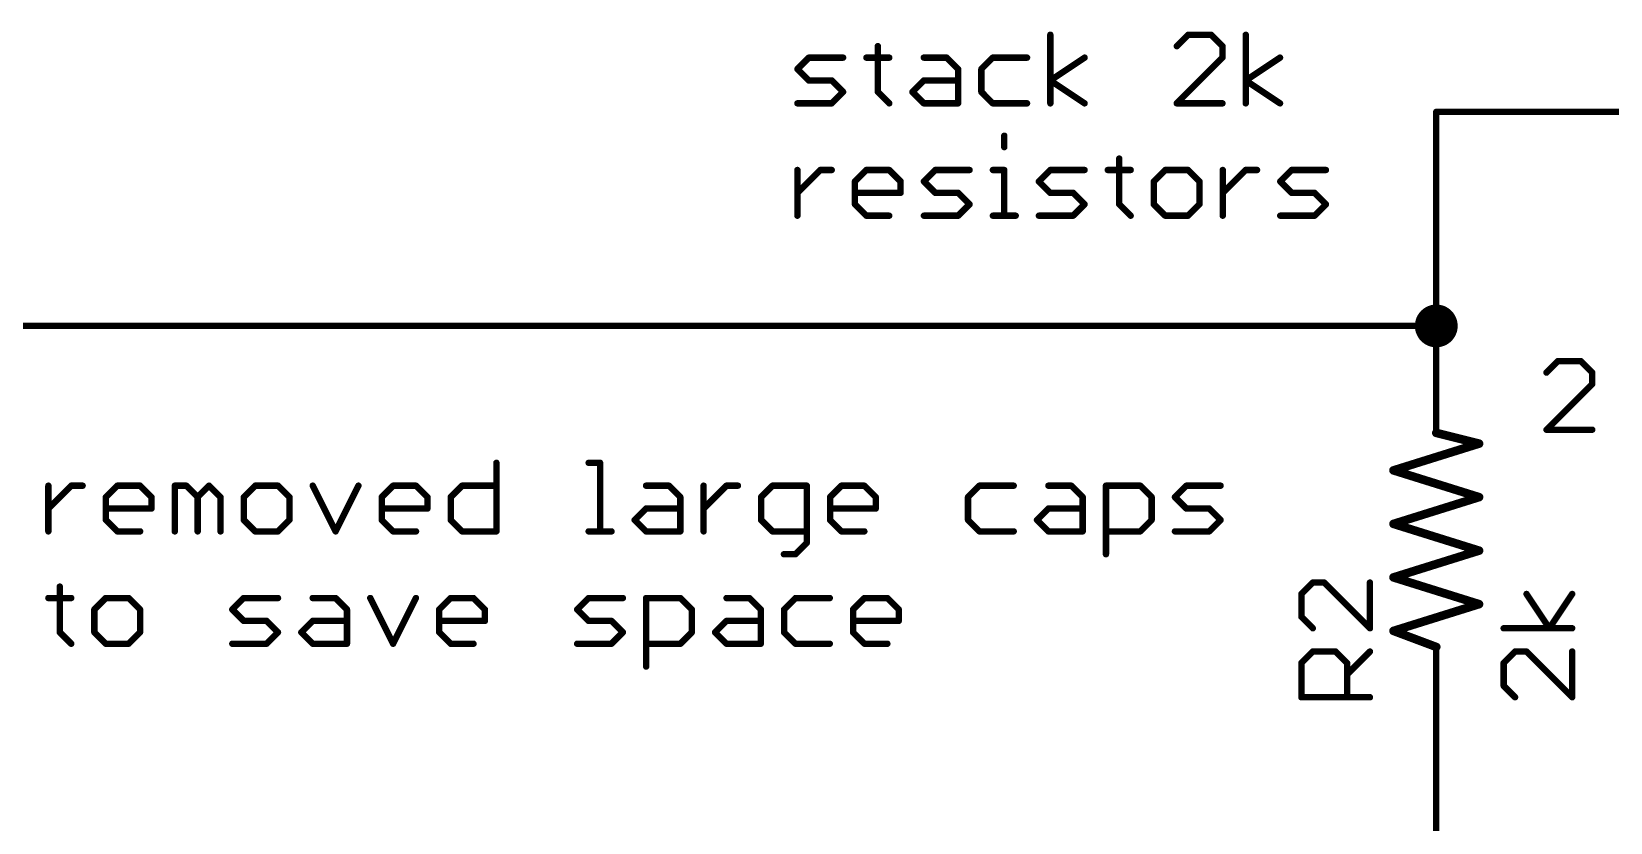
# Model space of a CAD drawing. Extents: x -40 to 215, y -109 to 87.
# Drawn here: x 101.28 to 138.75, y 13.62 to 32.39 of the extents above; entities that cross this region are included whole.
import ezdxf

# ---------------------------------------------------------------- set-up
doc = ezdxf.new("R2010")
doc.units = 0
for name, color, linetype in [('91', 94, 'CONTINUOUS'), ('94', 14, 'CONTINUOUS'), ('95', 251, 'CONTINUOUS'), ('96', 251, 'CONTINUOUS'), ('97', 251, 'CONTINUOUS')]:
    doc.layers.add(name, color=color, linetype=linetype)

msp = doc.modelspace()

# ---------------------------------------------------------------- linework, layer by layer
at = {"layer": '91', "const_width": 0.1524}
for points in [[(134.62, 30.48), (134.62, 25.4)], [(134.62, 30.48), (147.32, 30.48)], [(93.98, 25.4), (134.62, 25.4)], [(134.62, 12.7), (134.62, 15.24)]]:
    msp.add_lwpolyline(points, dxfattribs=at)
at = {"layer": '91'}
for points, const_width in [([(134.6581, 30.48, 1), (134.5819, 30.48)], 0.0762), ([(134.62, 30.5181, 1), (134.62, 30.4419)], 0.0762), ([(134.62, 25.146, 1), (134.62, 25.654, 1), (134.62, 25.146)], 0.508), ([(134.5819, 25.4, 1), (134.6581, 25.4)], 0.0762), ([(134.62, 25.3619, 1), (134.62, 25.4381)], 0.0762), ([(134.6581, 15.24, 1), (134.5819, 15.24)], 0.0762)]:
    msp.add_lwpolyline(points, format="xyb", dxfattribs=dict(at, const_width=const_width))
at = {"layer": '94'}
for points, const_width in [([(134.62, 25.4), (134.62, 22.86)], 0.1524), ([(135.636, 22.606), (134.62, 22.86)], 0.2032), ([(133.604, 21.971), (135.636, 22.606)], 0.2032), ([(135.636, 21.336), (133.604, 21.971)], 0.2032), ([(133.604, 20.701), (135.636, 21.336)], 0.2032), ([(135.636, 20.066), (133.604, 20.701)], 0.2032), ([(133.604, 19.431), (135.636, 20.066)], 0.2032), ([(135.636, 18.796), (133.604, 19.431)], 0.2032), ([(133.604, 18.161), (135.636, 18.796)], 0.2032), ([(134.62, 17.78), (133.604, 18.161)], 0.2032), ([(134.62, 15.24), (134.62, 17.78)], 0.1524)]:
    msp.add_lwpolyline(points, dxfattribs=dict(at, const_width=const_width))
for points, const_width in [([(134.6581, 25.4, 1), (134.5819, 25.4)], 0.0762), ([(134.6323, 22.9093, 1), (134.6077, 22.8107)], 0.1016), ([(134.5819, 22.86, 1), (134.6581, 22.86)], 0.0762), ([(135.6512, 22.5575, 1), (135.6208, 22.6545)], 0.1016), ([(135.6237, 22.5567, 1), (135.6483, 22.6553)], 0.1016), ([(133.6192, 22.0195, 1), (133.5888, 21.9225)], 0.1016), ([(133.5888, 22.0195, 1), (133.6192, 21.9225)], 0.1016), ([(135.6512, 21.2875, 1), (135.6208, 21.3845)], 0.1016), ([(135.6208, 21.2875, 1), (135.6512, 21.3845)], 0.1016), ([(133.6192, 20.7495, 1), (133.5888, 20.6525)], 0.1016), ([(133.5888, 20.7495, 1), (133.6192, 20.6525)], 0.1016), ([(135.6512, 20.0175, 1), (135.6208, 20.1145)], 0.1016), ([(135.6208, 20.0175, 1), (135.6512, 20.1145)], 0.1016), ([(133.6192, 19.4795, 1), (133.5888, 19.3825)], 0.1016), ([(133.5888, 19.4795, 1), (133.6192, 19.3825)], 0.1016), ([(135.6512, 18.7475, 1), (135.6208, 18.8445)], 0.1016), ([(135.6208, 18.7475, 1), (135.6512, 18.8445)], 0.1016), ([(133.6218, 18.2086, 1), (133.5862, 18.1134)], 0.1016), ([(133.5888, 18.2095, 1), (133.6192, 18.1125)], 0.1016), ([(134.6581, 17.78, 1), (134.5819, 17.78)], 0.0762), ([(134.6022, 17.7324, 1), (134.6378, 17.8276)], 0.1016), ([(134.5819, 15.24, 1), (134.6581, 15.24)], 0.0762)]:
    msp.add_lwpolyline(points, format="xyb", dxfattribs=dict(at, const_width=const_width))
at = {"layer": '95', "const_width": 0.1524}
for points in [[(131.6894, 19.308), (131.4182, 19.0369)], [(131.4182, 19.0369), (131.4182, 18.4945)], [(131.9605, 19.308), (131.6894, 19.308)], [(133.0452, 18.2234), (131.9605, 19.308)], [(133.0452, 19.308), (133.0452, 18.2234)], [(131.4182, 18.4945), (131.6894, 18.2234)], [(131.4182, 17.3997), (131.6894, 17.6709)], [(131.6894, 17.6709), (132.2317, 17.6709)], [(132.2317, 17.6709), (132.5029, 17.3997)], [(132.5029, 17.1285), (133.0452, 17.6709)], [(131.4182, 16.5862), (131.4182, 17.3997)], [(132.5029, 17.3997), (132.5029, 16.5862)], [(133.0452, 16.5862), (131.4182, 16.5862)]]:
    msp.add_lwpolyline(points, dxfattribs=at)
at = {"layer": '95', "const_width": 0.0762}
for points in [[(131.4563, 19.0369, 1), (131.3801, 19.0369)], [(131.6894, 19.3461, 1), (131.6894, 19.2699)], [(131.7163, 19.2811, 1), (131.6624, 19.335)], [(131.9875, 19.335, 1), (131.9336, 19.2811)], [(131.9605, 19.2699, 1), (131.9605, 19.3461)], [(133.0833, 19.308, 1), (133.0071, 19.308)], [(131.3913, 19.0638, 1), (131.4452, 19.0099)], [(131.4452, 18.5215, 1), (131.3913, 18.4676)], [(131.3801, 18.4945, 1), (131.4563, 18.4945)], [(131.6624, 18.1964, 1), (131.7163, 18.2503)], [(133.0071, 18.2234, 1), (133.0833, 18.2234)], [(133.0183, 18.1964, 1), (133.0721, 18.2503)], [(131.6894, 17.709, 1), (131.6894, 17.6328)], [(131.7163, 17.6439, 1), (131.6624, 17.6978)], [(132.2586, 17.6978, 1), (132.2048, 17.6439)], [(132.2317, 17.6328, 1), (132.2317, 17.709)], [(133.0721, 17.6439, 1), (133.0183, 17.6978)], [(131.4563, 17.3997, 1), (131.3801, 17.3997)], [(131.3913, 17.4266, 1), (131.4452, 17.3728)], [(132.541, 17.3997, 1), (132.4648, 17.3997)], [(132.4759, 17.3728, 1), (132.5298, 17.4266)], [(132.4759, 17.1555, 1), (132.5298, 17.1016)], [(131.4182, 16.6243, 1), (131.4182, 16.5481)], [(131.3801, 16.5862, 1), (131.4563, 16.5862)], [(132.4648, 16.5862, 1), (132.541, 16.5862)], [(133.0452, 16.5481, 1), (133.0452, 16.6243)]]:
    msp.add_lwpolyline(points, format="xyb", dxfattribs=at)
at = {"layer": '96', "const_width": 0.1524}
for points in [[(137.3035, 18.2234), (136.7611, 19.0369)], [(137.8458, 19.0369), (137.3035, 18.2234)], [(137.8458, 18.2234), (136.2188, 18.2234)], [(136.49, 17.6709), (136.2188, 17.3997)], [(136.7611, 17.6709), (136.49, 17.6709)], [(137.8458, 16.5862), (136.7611, 17.6709)], [(137.8458, 17.6709), (137.8458, 16.5862)], [(136.2188, 17.3997), (136.2188, 16.8574)], [(136.2188, 16.8574), (136.49, 16.5862)]]:
    msp.add_lwpolyline(points, dxfattribs=at)
at = {"layer": '96', "const_width": 0.0762}
for points in [[(136.7928, 19.058, 1), (136.7294, 19.0157)], [(137.8775, 19.0157, 1), (137.8141, 19.058)], [(136.2188, 18.2615, 1), (136.2188, 18.1853)], [(137.2718, 18.2445, 1), (137.3352, 18.2022)], [(137.2718, 18.2022, 1), (137.3352, 18.2445)], [(137.8458, 18.1853, 1), (137.8458, 18.2615)], [(136.49, 17.709, 1), (136.49, 17.6328)], [(136.5169, 17.6439, 1), (136.463, 17.6978)], [(136.7881, 17.6978, 1), (136.7342, 17.6439)], [(136.7611, 17.6328, 1), (136.7611, 17.709)], [(137.8839, 17.6709, 1), (137.8077, 17.6709)], [(136.2569, 17.3997, 1), (136.1807, 17.3997)], [(136.1919, 17.4266, 1), (136.2458, 17.3728)], [(136.2458, 16.8843, 1), (136.1919, 16.8304)], [(136.1807, 16.8574, 1), (136.2569, 16.8574)], [(136.463, 16.5593, 1), (136.5169, 16.6131)], [(137.8077, 16.5862, 1), (137.8839, 16.5862)], [(137.8189, 16.5593, 1), (137.8727, 16.6131)]]:
    msp.add_lwpolyline(points, format="xyb", dxfattribs=at)
at = {"layer": '97', "const_width": 0.1524}
for points in [[(125.4591, 30.6832), (125.4591, 32.3102)], [(128.7317, 32.3102), (128.4606, 32.039)], [(129.2741, 32.3102), (128.7317, 32.3102)], [(129.5452, 32.039), (129.2741, 32.3102)], [(130.0977, 30.6832), (130.0977, 32.3102)], [(121.3645, 32.039), (121.3645, 30.9544)], [(129.5452, 31.7679), (129.5452, 32.039)], [(119.4562, 31.4967), (119.7274, 31.7679)], [(119.7274, 31.2255), (119.4562, 31.4967)], [(119.7274, 31.7679), (120.5409, 31.7679)], [(121.0934, 31.7679), (121.6357, 31.7679)], [(122.456, 31.7679), (122.9983, 31.7679)], [(122.9983, 31.7679), (123.2695, 31.4967)], [(123.2695, 31.4967), (123.2695, 30.6832)], [(124.0931, 31.7679), (123.822, 31.4967)], [(123.822, 31.4967), (123.822, 30.9544)], [(124.9066, 31.7679), (124.0931, 31.7679)], [(125.4591, 31.2255), (126.2726, 31.7679)], [(128.4606, 30.6832), (129.5452, 31.7679)], [(130.0977, 31.2255), (130.9112, 31.7679)], [(120.2697, 31.2255), (119.7274, 31.2255)], [(120.5409, 30.9544), (120.2697, 31.2255)], [(122.1848, 30.9544), (122.456, 31.2255)], [(122.456, 31.2255), (123.2695, 31.2255)], [(126.2726, 30.6832), (125.4591, 31.2255)], [(130.9112, 30.6832), (130.0977, 31.2255)], [(119.4562, 30.6832), (120.2697, 30.6832)], [(120.2697, 30.6832), (120.5409, 30.9544)], [(121.3645, 30.9544), (121.6357, 30.6832)], [(122.456, 30.6832), (122.1848, 30.9544)], [(123.2695, 30.6832), (122.456, 30.6832)], [(123.822, 30.9544), (124.0931, 30.6832)], [(124.0931, 30.6832), (124.9066, 30.6832)], [(129.5452, 30.6832), (128.4606, 30.6832)], [(124.366, 29.9144), (124.366, 29.6432)], [(127.0946, 29.372), (127.0946, 28.2874)], [(119.4562, 28.0162), (119.4562, 29.1009)], [(119.4562, 28.5585), (119.9985, 29.1009)], [(119.9985, 29.1009), (120.2697, 29.1009)], [(120.8205, 28.8297), (121.0917, 29.1009)], [(120.8205, 28.2874), (120.8205, 28.8297)], [(121.0917, 29.1009), (121.634, 29.1009)], [(121.634, 29.1009), (121.9052, 28.8297)], [(121.9052, 28.8297), (121.9052, 28.5585)], [(122.4577, 28.8297), (122.7288, 29.1009)], [(122.7288, 28.5585), (122.4577, 28.8297)], [(122.7288, 29.1009), (123.5423, 29.1009)], [(124.0948, 29.1009), (124.366, 29.1009)], [(124.366, 29.1009), (124.366, 28.0162)], [(125.1862, 28.8297), (125.4574, 29.1009)], [(125.4574, 28.5585), (125.1862, 28.8297)], [(125.4574, 29.1009), (126.2709, 29.1009)], [(126.8234, 29.1009), (127.3657, 29.1009)], [(128.186, 29.1009), (127.9148, 28.8297)], [(127.9148, 28.8297), (127.9148, 28.2874)], [(128.7283, 29.1009), (128.186, 29.1009)], [(128.9995, 28.8297), (128.7283, 29.1009)], [(128.9995, 28.2874), (128.9995, 28.8297)], [(129.552, 28.0162), (129.552, 29.1009)], [(129.552, 28.5585), (130.0943, 29.1009)], [(130.0943, 29.1009), (130.3655, 29.1009)], [(130.9163, 28.8297), (131.1875, 29.1009)], [(131.1875, 28.5585), (130.9163, 28.8297)], [(131.1875, 29.1009), (132.001, 29.1009)], [(121.9052, 28.5585), (120.8205, 28.5585)], [(123.2711, 28.5585), (122.7288, 28.5585)], [(123.5423, 28.2874), (123.2711, 28.5585)], [(125.9997, 28.5585), (125.4574, 28.5585)], [(126.2709, 28.2874), (125.9997, 28.5585)], [(131.7298, 28.5585), (131.1875, 28.5585)], [(132.001, 28.2874), (131.7298, 28.5585)], [(121.0917, 28.0162), (120.8205, 28.2874)], [(123.2711, 28.0162), (123.5423, 28.2874)], [(125.9997, 28.0162), (126.2709, 28.2874)], [(127.0946, 28.2874), (127.3657, 28.0162)], [(127.9148, 28.2874), (128.186, 28.0162)], [(128.7283, 28.0162), (128.9995, 28.2874)], [(131.7298, 28.0162), (132.001, 28.2874)], [(121.634, 28.0162), (121.0917, 28.0162)], [(122.4577, 28.0162), (123.2711, 28.0162)], [(124.0948, 28.0162), (124.6371, 28.0162)], [(125.1862, 28.0162), (125.9997, 28.0162)], [(128.186, 28.0162), (128.7283, 28.0162)], [(130.9163, 28.0162), (131.7298, 28.0162)], [(137.5074, 24.5632), (137.2362, 24.292)], [(138.0497, 24.5632), (137.5074, 24.5632)], [(138.3209, 24.292), (138.0497, 24.5632)], [(138.3209, 24.0209), (138.3209, 24.292)], [(137.2362, 22.9362), (138.3209, 24.0209)], [(138.3209, 22.9362), (137.2362, 22.9362)], [(112.3109, 22.1502), (112.3109, 20.5232)], [(114.5006, 22.1502), (114.7718, 22.1502)], [(114.7718, 22.1502), (114.7718, 20.5232)], [(101.6762, 20.5232), (101.6762, 21.6079)], [(101.6762, 21.0655), (102.2185, 21.6079)], [(102.2185, 21.6079), (102.4897, 21.6079)], [(103.0405, 21.3367), (103.3117, 21.6079)], [(103.0405, 20.7944), (103.0405, 21.3367)], [(103.3117, 21.6079), (103.854, 21.6079)], [(103.854, 21.6079), (104.1252, 21.3367)], [(104.1252, 21.3367), (104.1252, 21.0655)], [(104.6777, 20.5232), (104.6777, 21.6079)], [(104.6777, 21.6079), (104.9488, 21.6079)], [(104.9488, 21.6079), (105.22, 21.3367)], [(105.22, 21.3367), (105.4911, 21.6079)], [(105.22, 21.3367), (105.22, 20.5232)], [(105.4911, 21.6079), (105.7623, 21.3367)], [(105.7623, 21.3367), (105.7623, 20.5232)], [(106.586, 21.6079), (106.3148, 21.3367)], [(106.3148, 21.3367), (106.3148, 20.7944)], [(107.1283, 21.6079), (106.586, 21.6079)], [(107.3995, 21.3367), (107.1283, 21.6079)], [(107.3995, 20.7944), (107.3995, 21.3367)], [(107.952, 21.6079), (108.4943, 20.5232)], [(108.4943, 20.5232), (109.0366, 21.6079)], [(109.5891, 21.3367), (109.8603, 21.6079)], [(109.5891, 20.7944), (109.5891, 21.3367)], [(109.8603, 21.6079), (110.4026, 21.6079)], [(110.4026, 21.6079), (110.6738, 21.3367)], [(110.6738, 21.3367), (110.6738, 21.0655)], [(111.2263, 21.3367), (111.4974, 21.6079)], [(111.2263, 20.7944), (111.2263, 21.3367)], [(111.4974, 21.6079), (112.3109, 21.6079)], [(115.8632, 21.6079), (116.4055, 21.6079)], [(116.4055, 21.6079), (116.6767, 21.3367)], [(116.6767, 21.3367), (116.6767, 20.5232)], [(117.2292, 20.5232), (117.2292, 21.6079)], [(117.2292, 21.0655), (117.7715, 21.6079)], [(117.7715, 21.6079), (118.0427, 21.6079)], [(118.8646, 21.6079), (118.5935, 21.3367)], [(118.5935, 21.3367), (118.5935, 20.7944)], [(119.6781, 21.6079), (118.8646, 21.6079)], [(119.6781, 20.252), (119.6781, 21.6079)], [(120.2306, 21.3367), (120.5018, 21.6079)], [(120.2306, 20.7944), (120.2306, 21.3367)], [(120.5018, 21.6079), (121.0441, 21.6079)], [(121.0441, 21.6079), (121.3153, 21.3367)], [(121.3153, 21.3367), (121.3153, 21.0655)], [(123.7761, 21.6079), (123.505, 21.3367)], [(123.505, 21.3367), (123.505, 20.7944)], [(124.5896, 21.6079), (123.7761, 21.6079)], [(125.4133, 21.6079), (125.9556, 21.6079)], [(125.9556, 21.6079), (126.2268, 21.3367)], [(126.2268, 21.3367), (126.2268, 20.5232)], [(126.7793, 19.9809), (126.7793, 21.6079)], [(126.7793, 21.6079), (127.5928, 21.6079)], [(127.5928, 21.6079), (127.8639, 21.3367)], [(127.8639, 21.3367), (127.8639, 20.7944)], [(128.4164, 21.3367), (128.6876, 21.6079)], [(128.6876, 21.0655), (128.4164, 21.3367)], [(128.6876, 21.6079), (129.5011, 21.6079)], [(104.1252, 21.0655), (103.0405, 21.0655)], [(110.6738, 21.0655), (109.5891, 21.0655)], [(115.592, 20.7944), (115.8632, 21.0655)], [(115.8632, 21.0655), (116.6767, 21.0655)], [(121.3153, 21.0655), (120.2306, 21.0655)], [(125.1421, 20.7944), (125.4133, 21.0655)], [(125.4133, 21.0655), (126.2268, 21.0655)], [(129.2299, 21.0655), (128.6876, 21.0655)], [(129.5011, 20.7944), (129.2299, 21.0655)], [(103.3117, 20.5232), (103.0405, 20.7944)], [(106.3148, 20.7944), (106.586, 20.5232)], [(107.1283, 20.5232), (107.3995, 20.7944)], [(109.8603, 20.5232), (109.5891, 20.7944)], [(111.4974, 20.5232), (111.2263, 20.7944)], [(115.8632, 20.5232), (115.592, 20.7944)], [(118.5935, 20.7944), (118.8646, 20.5232)], [(120.5018, 20.5232), (120.2306, 20.7944)], [(123.505, 20.7944), (123.7761, 20.5232)], [(125.4133, 20.5232), (125.1421, 20.7944)], [(127.8639, 20.7944), (127.5928, 20.5232)], [(129.2299, 20.5232), (129.5011, 20.7944)], [(103.854, 20.5232), (103.3117, 20.5232)], [(106.586, 20.5232), (107.1283, 20.5232)], [(110.4026, 20.5232), (109.8603, 20.5232)], [(112.3109, 20.5232), (111.4974, 20.5232)], [(114.5006, 20.5232), (115.0429, 20.5232)], [(116.6767, 20.5232), (115.8632, 20.5232)], [(118.8646, 20.5232), (119.6781, 20.5232)], [(119.407, 19.9809), (119.6781, 20.252)], [(121.0441, 20.5232), (120.5018, 20.5232)], [(123.7761, 20.5232), (124.5896, 20.5232)], [(126.2268, 20.5232), (125.4133, 20.5232)], [(127.5928, 20.5232), (126.7793, 20.5232)], [(128.4164, 20.5232), (129.2299, 20.5232)], [(119.1358, 19.9809), (119.407, 19.9809)], [(101.9474, 19.212), (101.9474, 18.1274)], [(101.6762, 18.9409), (102.2185, 18.9409)], [(103.0388, 18.9409), (102.7676, 18.6697)], [(102.7676, 18.6697), (102.7676, 18.1274)], [(103.5811, 18.9409), (103.0388, 18.9409)], [(103.8523, 18.6697), (103.5811, 18.9409)], [(103.8523, 18.1274), (103.8523, 18.6697)], [(106.0419, 18.6697), (106.3131, 18.9409)], [(106.3131, 18.3985), (106.0419, 18.6697)], [(106.3131, 18.9409), (107.1266, 18.9409)], [(107.9503, 18.9409), (108.4926, 18.9409)], [(108.4926, 18.9409), (108.7638, 18.6697)], [(108.7638, 18.6697), (108.7638, 17.8562)], [(109.3163, 18.9409), (109.8586, 17.8562)], [(109.8586, 17.8562), (110.4009, 18.9409)], [(110.9534, 18.6697), (111.2246, 18.9409)], [(110.9534, 18.1274), (110.9534, 18.6697)], [(111.2246, 18.9409), (111.7669, 18.9409)], [(111.7669, 18.9409), (112.0381, 18.6697)], [(112.0381, 18.6697), (112.0381, 18.3985)], [(114.2277, 18.6697), (114.4989, 18.9409)], [(114.4989, 18.3985), (114.2277, 18.6697)], [(114.4989, 18.9409), (115.3124, 18.9409)], [(115.8649, 17.3139), (115.8649, 18.9409)], [(115.8649, 18.9409), (116.6784, 18.9409)], [(116.6784, 18.9409), (116.9495, 18.6697)], [(116.9495, 18.6697), (116.9495, 18.1274)], [(117.7732, 18.9409), (118.3155, 18.9409)], [(118.3155, 18.9409), (118.5867, 18.6697)], [(118.5867, 18.6697), (118.5867, 17.8562)], [(119.4104, 18.9409), (119.1392, 18.6697)], [(119.1392, 18.6697), (119.1392, 18.1274)], [(120.2239, 18.9409), (119.4104, 18.9409)], [(120.7764, 18.6697), (121.0475, 18.9409)], [(120.7764, 18.1274), (120.7764, 18.6697)], [(121.0475, 18.9409), (121.5899, 18.9409)], [(121.5899, 18.9409), (121.861, 18.6697)], [(121.861, 18.6697), (121.861, 18.3985)], [(106.8554, 18.3985), (106.3131, 18.3985)], [(107.1266, 18.1274), (106.8554, 18.3985)], [(107.6791, 18.1274), (107.9503, 18.3985)], [(107.9503, 18.3985), (108.7638, 18.3985)], [(112.0381, 18.3985), (110.9534, 18.3985)], [(115.0412, 18.3985), (114.4989, 18.3985)], [(115.3124, 18.1274), (115.0412, 18.3985)], [(117.502, 18.1274), (117.7732, 18.3985)], [(117.7732, 18.3985), (118.5867, 18.3985)], [(121.861, 18.3985), (120.7764, 18.3985)], [(101.9474, 18.1274), (102.2185, 17.8562)], [(102.7676, 18.1274), (103.0388, 17.8562)], [(103.5811, 17.8562), (103.8523, 18.1274)], [(106.8554, 17.8562), (107.1266, 18.1274)], [(107.9503, 17.8562), (107.6791, 18.1274)], [(111.2246, 17.8562), (110.9534, 18.1274)], [(115.0412, 17.8562), (115.3124, 18.1274)], [(116.9495, 18.1274), (116.6784, 17.8562)], [(117.7732, 17.8562), (117.502, 18.1274)], [(119.1392, 18.1274), (119.4104, 17.8562)], [(121.0475, 17.8562), (120.7764, 18.1274)], [(103.0388, 17.8562), (103.5811, 17.8562)], [(106.0419, 17.8562), (106.8554, 17.8562)], [(108.7638, 17.8562), (107.9503, 17.8562)], [(111.7669, 17.8562), (111.2246, 17.8562)], [(114.2277, 17.8562), (115.0412, 17.8562)], [(116.6784, 17.8562), (115.8649, 17.8562)], [(118.5867, 17.8562), (117.7732, 17.8562)], [(119.4104, 17.8562), (120.2239, 17.8562)], [(121.5899, 17.8562), (121.0475, 17.8562)]]:
    msp.add_lwpolyline(points, dxfattribs=at)
at = {"layer": '97', "const_width": 0.0762}
for points in [[(125.4972, 32.3102, 1), (125.421, 32.3102)], [(128.7317, 32.3483, 1), (128.7317, 32.2721)], [(128.7587, 32.2832, 1), (128.7048, 32.3371)], [(129.301, 32.3371, 1), (129.2471, 32.2832)], [(129.2741, 32.2721, 1), (129.2741, 32.3483)], [(130.1358, 32.3102, 1), (130.0596, 32.3102)], [(121.4026, 32.039, 1), (121.3264, 32.039)], [(128.4336, 32.066, 1), (128.4875, 32.0121)], [(129.5833, 32.039, 1), (129.5071, 32.039)], [(129.5183, 32.0121, 1), (129.5722, 32.066)], [(119.4831, 31.5236, 1), (119.4293, 31.4698)], [(119.4293, 31.5236, 1), (119.4831, 31.4698)], [(119.7274, 31.806, 1), (119.7274, 31.7298)], [(119.7543, 31.7409, 1), (119.7004, 31.7948)], [(120.5409, 31.7298, 1), (120.5409, 31.806)], [(121.0934, 31.806, 1), (121.0934, 31.7298)], [(121.6357, 31.7298, 1), (121.6357, 31.806)], [(122.456, 31.806, 1), (122.456, 31.7298)], [(123.0252, 31.7948, 1), (122.9713, 31.7409)], [(122.9983, 31.7298, 1), (122.9983, 31.806)], [(123.3076, 31.4967, 1), (123.2314, 31.4967)], [(123.2425, 31.4698, 1), (123.2964, 31.5236)], [(123.8601, 31.4967, 1), (123.7839, 31.4967)], [(123.795, 31.5236, 1), (123.8489, 31.4698)], [(124.0931, 31.806, 1), (124.0931, 31.7298)], [(124.1201, 31.7409, 1), (124.0662, 31.7948)], [(124.9066, 31.7298, 1), (124.9066, 31.806)], [(126.2937, 31.7362, 1), (126.2515, 31.7996)], [(129.5071, 31.7679, 1), (129.5833, 31.7679)], [(129.5722, 31.7409, 1), (129.5183, 31.7948)], [(130.9323, 31.7362, 1), (130.8901, 31.7996)], [(119.7274, 31.2636, 1), (119.7274, 31.1874)], [(119.7004, 31.1986, 1), (119.7543, 31.2525)], [(120.2966, 31.2525, 1), (120.2428, 31.1986)], [(120.2697, 31.1874, 1), (120.2697, 31.2636)], [(122.456, 31.2636, 1), (122.456, 31.1874)], [(122.4829, 31.1986, 1), (122.429, 31.2525)], [(123.2695, 31.1874, 1), (123.2695, 31.2636)], [(125.4802, 31.2572, 1), (125.438, 31.1938)], [(125.438, 31.2572, 1), (125.4802, 31.1938)], [(130.1188, 31.2572, 1), (130.0766, 31.1938)], [(130.0766, 31.2572, 1), (130.1188, 31.1938)], [(119.4562, 30.7213, 1), (119.4562, 30.6451)], [(120.2428, 30.7101, 1), (120.2966, 30.6563)], [(120.2697, 30.6451, 1), (120.2697, 30.7213)], [(120.5678, 30.9274, 1), (120.5139, 30.9813)], [(120.5139, 30.9274, 1), (120.5678, 30.9813)], [(121.3915, 30.9813, 1), (121.3376, 30.9274)], [(121.3264, 30.9544, 1), (121.4026, 30.9544)], [(121.6087, 30.6563, 1), (121.6626, 30.7101)], [(122.2117, 30.9813, 1), (122.1579, 30.9274)], [(122.1579, 30.9813, 1), (122.2117, 30.9274)], [(122.456, 30.7213, 1), (122.456, 30.6451)], [(122.429, 30.6563, 1), (122.4829, 30.7101)], [(123.2695, 30.6451, 1), (123.2695, 30.7213)], [(123.8489, 30.9813, 1), (123.795, 30.9274)], [(123.7839, 30.9544, 1), (123.8601, 30.9544)], [(124.0931, 30.7213, 1), (124.0931, 30.6451)], [(124.0662, 30.6563, 1), (124.1201, 30.7101)], [(124.9066, 30.6451, 1), (124.9066, 30.7213)], [(126.2515, 30.6515, 1), (126.2937, 30.7149)], [(128.4606, 30.7213, 1), (128.4606, 30.6451)], [(128.4336, 30.7101, 1), (128.4875, 30.6563)], [(129.5452, 30.6451, 1), (129.5452, 30.7213)], [(130.8901, 30.6515, 1), (130.9323, 30.7149)], [(123.2314, 30.6832, 1), (123.3076, 30.6832)], [(125.421, 30.6832, 1), (125.4972, 30.6832)], [(130.0596, 30.6832, 1), (130.1358, 30.6832)], [(124.4041, 29.9144, 1), (124.3279, 29.9144)], [(124.3279, 29.6432, 1), (124.4041, 29.6432)], [(127.1327, 29.372, 1), (127.0565, 29.372)], [(119.4943, 29.1009, 1), (119.4181, 29.1009)], [(119.9985, 29.139, 1), (119.9985, 29.0628)], [(120.0255, 29.0739, 1), (119.9716, 29.1278)], [(120.2697, 29.0628, 1), (120.2697, 29.139)], [(120.8586, 28.8297, 1), (120.7824, 28.8297)], [(120.7936, 28.8566, 1), (120.8474, 28.8028)], [(121.0917, 29.139, 1), (121.0917, 29.0628)], [(121.1186, 29.0739, 1), (121.0647, 29.1278)], [(121.6609, 29.1278, 1), (121.607, 29.0739)], [(121.634, 29.0628, 1), (121.634, 29.139)], [(121.9433, 28.8297, 1), (121.8671, 28.8297)], [(121.8782, 28.8028, 1), (121.9321, 28.8566)], [(122.4846, 28.8566, 1), (122.4307, 28.8028)], [(122.4307, 28.8566, 1), (122.4846, 28.8028)], [(122.7288, 29.139, 1), (122.7288, 29.0628)], [(122.7558, 29.0739, 1), (122.7019, 29.1278)], [(123.5423, 29.0628, 1), (123.5423, 29.139)], [(124.0948, 29.139, 1), (124.0948, 29.0628)], [(124.4041, 29.1009, 1), (124.3279, 29.1009)], [(124.366, 29.0628, 1), (124.366, 29.139)], [(125.2132, 28.8566, 1), (125.1593, 28.8028)], [(125.1593, 28.8566, 1), (125.2132, 28.8028)], [(125.4574, 29.139, 1), (125.4574, 29.0628)], [(125.4844, 29.0739, 1), (125.4305, 29.1278)], [(126.2709, 29.0628, 1), (126.2709, 29.139)], [(126.8234, 29.139, 1), (126.8234, 29.0628)], [(127.3657, 29.0628, 1), (127.3657, 29.139)], [(127.9529, 28.8297, 1), (127.8767, 28.8297)], [(127.8879, 28.8566, 1), (127.9418, 28.8028)], [(128.186, 29.139, 1), (128.186, 29.0628)], [(128.2129, 29.0739, 1), (128.1591, 29.1278)], [(128.7553, 29.1278, 1), (128.7014, 29.0739)], [(128.7283, 29.0628, 1), (128.7283, 29.139)], [(129.0376, 28.8297, 1), (128.9614, 28.8297)], [(128.9726, 28.8028, 1), (129.0264, 28.8566)], [(129.5901, 29.1009, 1), (129.5139, 29.1009)], [(130.0943, 29.139, 1), (130.0943, 29.0628)], [(130.1213, 29.0739, 1), (130.0674, 29.1278)], [(130.3655, 29.0628, 1), (130.3655, 29.139)], [(130.9432, 28.8566, 1), (130.8894, 28.8028)], [(130.8894, 28.8566, 1), (130.9432, 28.8028)], [(131.1875, 29.139, 1), (131.1875, 29.0628)], [(131.2144, 29.0739, 1), (131.1605, 29.1278)], [(132.001, 29.0628, 1), (132.001, 29.139)], [(119.4293, 28.5855, 1), (119.4831, 28.5316)], [(120.8205, 28.5966, 1), (120.8205, 28.5204)], [(121.8671, 28.5585, 1), (121.9433, 28.5585)], [(121.9052, 28.5204, 1), (121.9052, 28.5966)], [(122.7288, 28.5966, 1), (122.7288, 28.5204)], [(122.7019, 28.5316, 1), (122.7558, 28.5855)], [(123.2981, 28.5855, 1), (123.2442, 28.5316)], [(123.2711, 28.5204, 1), (123.2711, 28.5966)], [(125.4574, 28.5966, 1), (125.4574, 28.5204)], [(125.4305, 28.5316, 1), (125.4844, 28.5855)], [(126.0267, 28.5855, 1), (125.9728, 28.5316)], [(125.9997, 28.5204, 1), (125.9997, 28.5966)], [(129.5251, 28.5855, 1), (129.5789, 28.5316)], [(131.1875, 28.5966, 1), (131.1875, 28.5204)], [(131.1605, 28.5316, 1), (131.2144, 28.5855)], [(131.7567, 28.5855, 1), (131.7028, 28.5316)], [(131.7298, 28.5204, 1), (131.7298, 28.5966)], [(120.8474, 28.3143, 1), (120.7936, 28.2604)], [(120.7824, 28.2874, 1), (120.8586, 28.2874)], [(123.5693, 28.2604, 1), (123.5154, 28.3143)], [(123.5154, 28.2604, 1), (123.5693, 28.3143)], [(126.2978, 28.2604, 1), (126.244, 28.3143)], [(126.244, 28.2604, 1), (126.2978, 28.3143)], [(127.1215, 28.3143, 1), (127.0676, 28.2604)], [(127.0565, 28.2874, 1), (127.1327, 28.2874)], [(127.9418, 28.3143, 1), (127.8879, 28.2604)], [(127.8767, 28.2874, 1), (127.9529, 28.2874)], [(128.9614, 28.2874, 1), (129.0376, 28.2874)], [(129.0264, 28.2604, 1), (128.9726, 28.3143)], [(132.0279, 28.2604, 1), (131.974, 28.3143)], [(131.974, 28.2604, 1), (132.0279, 28.3143)], [(119.4181, 28.0162, 1), (119.4943, 28.0162)], [(121.0917, 28.0543, 1), (121.0917, 27.9781)], [(121.0647, 27.9893, 1), (121.1186, 28.0431)], [(121.634, 27.9781, 1), (121.634, 28.0543)], [(122.4577, 28.0543, 1), (122.4577, 27.9781)], [(123.2442, 28.0431, 1), (123.2981, 27.9893)], [(123.2711, 27.9781, 1), (123.2711, 28.0543)], [(124.0948, 28.0543, 1), (124.0948, 27.9781)], [(124.3279, 28.0162, 1), (124.4041, 28.0162)], [(124.6371, 27.9781, 1), (124.6371, 28.0543)], [(125.1862, 28.0543, 1), (125.1862, 27.9781)], [(125.9728, 28.0431, 1), (126.0267, 27.9893)], [(125.9997, 27.9781, 1), (125.9997, 28.0543)], [(127.3388, 27.9893, 1), (127.3927, 28.0431)], [(128.186, 28.0543, 1), (128.186, 27.9781)], [(128.1591, 27.9893, 1), (128.2129, 28.0431)], [(128.7014, 28.0431, 1), (128.7553, 27.9893)], [(128.7283, 27.9781, 1), (128.7283, 28.0543)], [(129.5139, 28.0162, 1), (129.5901, 28.0162)], [(130.9163, 28.0543, 1), (130.9163, 27.9781)], [(131.7028, 28.0431, 1), (131.7567, 27.9893)], [(131.7298, 27.9781, 1), (131.7298, 28.0543)], [(137.5074, 24.6013, 1), (137.5074, 24.5251)], [(137.5343, 24.5362, 1), (137.4804, 24.5901)], [(138.0766, 24.5901, 1), (138.0228, 24.5362)], [(138.0497, 24.5251, 1), (138.0497, 24.6013)], [(138.359, 24.292, 1), (138.2828, 24.292)], [(137.2093, 24.319, 1), (137.2631, 24.2651)], [(138.2828, 24.0209, 1), (138.359, 24.0209)], [(138.2939, 24.2651, 1), (138.3478, 24.319)], [(138.3478, 23.9939, 1), (138.2939, 24.0478)], [(137.2362, 22.9743, 1), (137.2362, 22.8981)], [(137.2093, 22.9631, 1), (137.2631, 22.9093)], [(138.3209, 22.8981, 1), (138.3209, 22.9743)], [(112.349, 22.1502, 1), (112.2728, 22.1502)], [(114.5006, 22.1883, 1), (114.5006, 22.1121)], [(114.8099, 22.1502, 1), (114.7337, 22.1502)], [(114.7718, 22.1121, 1), (114.7718, 22.1883)], [(101.7143, 21.6079, 1), (101.6381, 21.6079)], [(102.2185, 21.646, 1), (102.2185, 21.5698)], [(102.2455, 21.5809, 1), (102.1916, 21.6348)], [(102.4897, 21.5698, 1), (102.4897, 21.646)], [(103.0786, 21.3367, 1), (103.0024, 21.3367)], [(103.0136, 21.3636, 1), (103.0674, 21.3098)], [(103.3117, 21.646, 1), (103.3117, 21.5698)], [(103.3386, 21.5809, 1), (103.2847, 21.6348)], [(103.8809, 21.6348, 1), (103.827, 21.5809)], [(103.854, 21.5698, 1), (103.854, 21.646)], [(104.1633, 21.3367, 1), (104.0871, 21.3367)], [(104.0982, 21.3098, 1), (104.1521, 21.3636)], [(104.7158, 21.6079, 1), (104.6396, 21.6079)], [(104.6777, 21.646, 1), (104.6777, 21.5698)], [(104.9758, 21.6348, 1), (104.9219, 21.5809)], [(104.9488, 21.5698, 1), (104.9488, 21.646)], [(105.2581, 21.3367, 1), (105.1819, 21.3367)], [(105.193, 21.3636, 1), (105.2469, 21.3098)], [(105.193, 21.3098, 1), (105.2469, 21.3636)], [(105.5181, 21.6348, 1), (105.4642, 21.5809)], [(105.5181, 21.5809, 1), (105.4642, 21.6348)], [(105.8004, 21.3367, 1), (105.7242, 21.3367)], [(105.7354, 21.3098, 1), (105.7893, 21.3636)], [(106.3529, 21.3367, 1), (106.2767, 21.3367)], [(106.2879, 21.3636, 1), (106.3418, 21.3098)], [(106.586, 21.646, 1), (106.586, 21.5698)], [(106.6129, 21.5809, 1), (106.559, 21.6348)], [(107.1552, 21.6348, 1), (107.1014, 21.5809)], [(107.1283, 21.5698, 1), (107.1283, 21.646)], [(107.4376, 21.3367, 1), (107.3614, 21.3367)], [(107.3725, 21.3098, 1), (107.4264, 21.3636)], [(107.986, 21.6249, 1), (107.9179, 21.5908)], [(109.0707, 21.5908, 1), (109.0025, 21.6249)], [(109.6272, 21.3367, 1), (109.551, 21.3367)], [(109.5622, 21.3636, 1), (109.6161, 21.3098)], [(109.8603, 21.646, 1), (109.8603, 21.5698)], [(109.8872, 21.5809, 1), (109.8333, 21.6348)], [(110.4296, 21.6348, 1), (110.3757, 21.5809)], [(110.4026, 21.5698, 1), (110.4026, 21.646)], [(110.7119, 21.3367, 1), (110.6357, 21.3367)], [(110.6468, 21.3098, 1), (110.7007, 21.3636)], [(111.2644, 21.3367, 1), (111.1882, 21.3367)], [(111.1993, 21.3636, 1), (111.2532, 21.3098)], [(111.4974, 21.646, 1), (111.4974, 21.5698)], [(111.5244, 21.5809, 1), (111.4705, 21.6348)], [(112.3109, 21.5698, 1), (112.3109, 21.646)], [(115.8632, 21.646, 1), (115.8632, 21.5698)], [(116.4325, 21.6348, 1), (116.3786, 21.5809)], [(116.4055, 21.5698, 1), (116.4055, 21.646)], [(116.7148, 21.3367, 1), (116.6386, 21.3367)], [(116.6497, 21.3098, 1), (116.7036, 21.3636)], [(117.2673, 21.6079, 1), (117.1911, 21.6079)], [(117.7715, 21.646, 1), (117.7715, 21.5698)], [(117.7985, 21.5809, 1), (117.7446, 21.6348)], [(118.0427, 21.5698, 1), (118.0427, 21.646)], [(118.6316, 21.3367, 1), (118.5554, 21.3367)], [(118.5665, 21.3636, 1), (118.6204, 21.3098)], [(118.8646, 21.646, 1), (118.8646, 21.5698)], [(118.8916, 21.5809, 1), (118.8377, 21.6348)], [(119.7162, 21.6079, 1), (119.64, 21.6079)], [(119.6781, 21.5698, 1), (119.6781, 21.646)], [(120.2687, 21.3367, 1), (120.1925, 21.3367)], [(120.2037, 21.3636, 1), (120.2576, 21.3098)], [(120.5018, 21.646, 1), (120.5018, 21.5698)], [(120.5287, 21.5809, 1), (120.4749, 21.6348)], [(121.0711, 21.6348, 1), (121.0172, 21.5809)], [(121.0441, 21.5698, 1), (121.0441, 21.646)], [(121.3534, 21.3367, 1), (121.2772, 21.3367)], [(121.2884, 21.3098, 1), (121.3422, 21.3636)], [(123.5431, 21.3367, 1), (123.4669, 21.3367)], [(123.478, 21.3636, 1), (123.5319, 21.3098)], [(123.7761, 21.646, 1), (123.7761, 21.5698)], [(123.8031, 21.5809, 1), (123.7492, 21.6348)], [(124.5896, 21.5698, 1), (124.5896, 21.646)], [(125.4133, 21.646, 1), (125.4133, 21.5698)], [(125.9825, 21.6348, 1), (125.9287, 21.5809)], [(125.9556, 21.5698, 1), (125.9556, 21.646)], [(126.2649, 21.3367, 1), (126.1887, 21.3367)], [(126.1998, 21.3098, 1), (126.2537, 21.3636)], [(126.8174, 21.6079, 1), (126.7412, 21.6079)], [(126.7793, 21.646, 1), (126.7793, 21.5698)], [(127.6197, 21.6348, 1), (127.5658, 21.5809)], [(127.5928, 21.5698, 1), (127.5928, 21.646)], [(127.902, 21.3367, 1), (127.8258, 21.3367)], [(127.837, 21.3098, 1), (127.8909, 21.3636)], [(128.4434, 21.3636, 1), (128.3895, 21.3098)], [(128.3895, 21.3636, 1), (128.4434, 21.3098)], [(128.6876, 21.646, 1), (128.6876, 21.5698)], [(128.7145, 21.5809, 1), (128.6606, 21.6348)], [(129.5011, 21.5698, 1), (129.5011, 21.646)], [(101.6493, 21.0925, 1), (101.7031, 21.0386)], [(103.0405, 21.1036, 1), (103.0405, 21.0274)], [(104.0871, 21.0655, 1), (104.1633, 21.0655)], [(104.1252, 21.0274, 1), (104.1252, 21.1036)], [(109.5891, 21.1036, 1), (109.5891, 21.0274)], [(110.6357, 21.0655, 1), (110.7119, 21.0655)], [(110.6738, 21.0274, 1), (110.6738, 21.1036)], [(115.8632, 21.1036, 1), (115.8632, 21.0274)], [(115.8901, 21.0386, 1), (115.8362, 21.0925)], [(116.6767, 21.0274, 1), (116.6767, 21.1036)], [(117.2022, 21.0925, 1), (117.2561, 21.0386)], [(120.2306, 21.1036, 1), (120.2306, 21.0274)], [(121.2772, 21.0655, 1), (121.3534, 21.0655)], [(121.3153, 21.0274, 1), (121.3153, 21.1036)], [(125.4133, 21.1036, 1), (125.4133, 21.0274)], [(125.4402, 21.0386, 1), (125.3863, 21.0925)], [(126.2268, 21.0274, 1), (126.2268, 21.1036)], [(128.6876, 21.1036, 1), (128.6876, 21.0274)], [(128.6606, 21.0386, 1), (128.7145, 21.0925)], [(129.2569, 21.0925, 1), (129.203, 21.0386)], [(129.2299, 21.0274, 1), (129.2299, 21.1036)], [(103.0674, 20.8213, 1), (103.0136, 20.7674)], [(103.0024, 20.7944, 1), (103.0786, 20.7944)], [(106.3418, 20.8213, 1), (106.2879, 20.7674)], [(106.2767, 20.7944, 1), (106.3529, 20.7944)], [(107.3614, 20.7944, 1), (107.4376, 20.7944)], [(107.4264, 20.7674, 1), (107.3725, 20.8213)], [(109.6161, 20.8213, 1), (109.5622, 20.7674)], [(109.551, 20.7944, 1), (109.6272, 20.7944)], [(111.2532, 20.8213, 1), (111.1993, 20.7674)], [(111.1882, 20.7944, 1), (111.2644, 20.7944)], [(115.619, 20.8213, 1), (115.5651, 20.7674)], [(115.5651, 20.8213, 1), (115.619, 20.7674)], [(118.6204, 20.8213, 1), (118.5665, 20.7674)], [(118.5554, 20.7944, 1), (118.6316, 20.7944)], [(120.2576, 20.8213, 1), (120.2037, 20.7674)], [(120.1925, 20.7944, 1), (120.2687, 20.7944)], [(123.5319, 20.8213, 1), (123.478, 20.7674)], [(123.4669, 20.7944, 1), (123.5431, 20.7944)], [(125.169, 20.8213, 1), (125.1152, 20.7674)], [(125.1152, 20.8213, 1), (125.169, 20.7674)], [(127.8258, 20.7944, 1), (127.902, 20.7944)], [(127.8909, 20.7674, 1), (127.837, 20.8213)], [(129.528, 20.7674, 1), (129.4741, 20.8213)], [(129.4741, 20.7674, 1), (129.528, 20.8213)], [(101.6381, 20.5232, 1), (101.7143, 20.5232)], [(103.3117, 20.5613, 1), (103.3117, 20.4851)], [(103.2847, 20.4963, 1), (103.3386, 20.5501)], [(103.854, 20.4851, 1), (103.854, 20.5613)], [(104.6396, 20.5232, 1), (104.7158, 20.5232)], [(105.1819, 20.5232, 1), (105.2581, 20.5232)], [(105.7242, 20.5232, 1), (105.8004, 20.5232)], [(106.586, 20.5613, 1), (106.586, 20.4851)], [(106.559, 20.4963, 1), (106.6129, 20.5501)], [(107.1014, 20.5501, 1), (107.1552, 20.4963)], [(107.1283, 20.4851, 1), (107.1283, 20.5613)], [(108.4602, 20.5402, 1), (108.5284, 20.5062)], [(108.4602, 20.5062, 1), (108.5284, 20.5402)], [(109.8603, 20.5613, 1), (109.8603, 20.4851)], [(109.8333, 20.4963, 1), (109.8872, 20.5501)], [(110.4026, 20.4851, 1), (110.4026, 20.5613)], [(111.4974, 20.5613, 1), (111.4974, 20.4851)], [(111.4705, 20.4963, 1), (111.5244, 20.5501)], [(112.2728, 20.5232, 1), (112.349, 20.5232)], [(112.3109, 20.4851, 1), (112.3109, 20.5613)], [(114.5006, 20.5613, 1), (114.5006, 20.4851)], [(114.7337, 20.5232, 1), (114.8099, 20.5232)], [(115.0429, 20.4851, 1), (115.0429, 20.5613)], [(115.8632, 20.5613, 1), (115.8632, 20.4851)], [(115.8362, 20.4963, 1), (115.8901, 20.5501)], [(116.6386, 20.5232, 1), (116.7148, 20.5232)], [(116.6767, 20.4851, 1), (116.6767, 20.5613)], [(117.1911, 20.5232, 1), (117.2673, 20.5232)], [(118.8646, 20.5613, 1), (118.8646, 20.4851)], [(118.8377, 20.4963, 1), (118.8916, 20.5501)], [(119.64, 20.252, 1), (119.7162, 20.252)], [(119.7051, 20.2251, 1), (119.6512, 20.279)], [(119.6781, 20.4851, 1), (119.6781, 20.5613)], [(120.5018, 20.5613, 1), (120.5018, 20.4851)], [(120.4749, 20.4963, 1), (120.5287, 20.5501)], [(121.0441, 20.4851, 1), (121.0441, 20.5613)], [(123.7761, 20.5613, 1), (123.7761, 20.4851)], [(123.7492, 20.4963, 1), (123.8031, 20.5501)], [(124.5896, 20.4851, 1), (124.5896, 20.5613)], [(125.4133, 20.5613, 1), (125.4133, 20.4851)], [(125.3863, 20.4963, 1), (125.4402, 20.5501)], [(126.1887, 20.5232, 1), (126.2649, 20.5232)], [(126.2268, 20.4851, 1), (126.2268, 20.5613)], [(126.7793, 20.5613, 1), (126.7793, 20.4851)], [(127.5658, 20.5501, 1), (127.6197, 20.4963)], [(127.5928, 20.4851, 1), (127.5928, 20.5613)], [(128.4164, 20.5613, 1), (128.4164, 20.4851)], [(129.203, 20.5501, 1), (129.2569, 20.4963)], [(129.2299, 20.4851, 1), (129.2299, 20.5613)], [(119.1358, 20.019, 1), (119.1358, 19.9428)], [(119.38, 20.0078, 1), (119.4339, 19.9539)], [(119.407, 19.9428, 1), (119.407, 20.019)], [(126.7412, 19.9809, 1), (126.8174, 19.9809)], [(101.9855, 19.212, 1), (101.9093, 19.212)], [(101.6762, 18.979, 1), (101.6762, 18.9028)], [(102.2185, 18.9028, 1), (102.2185, 18.979)], [(102.8057, 18.6697, 1), (102.7295, 18.6697)], [(103.0388, 18.979, 1), (103.0388, 18.9028)], [(103.0657, 18.9139, 1), (103.0119, 18.9678)], [(103.6081, 18.9678, 1), (103.5542, 18.9139)], [(103.5811, 18.9028, 1), (103.5811, 18.979)], [(103.8904, 18.6697, 1), (103.8142, 18.6697)], [(106.0689, 18.6966, 1), (106.015, 18.6428)], [(106.3131, 18.979, 1), (106.3131, 18.9028)], [(106.3401, 18.9139, 1), (106.2862, 18.9678)], [(107.1266, 18.9028, 1), (107.1266, 18.979)], [(107.9503, 18.979, 1), (107.9503, 18.9028)], [(108.5195, 18.9678, 1), (108.4657, 18.9139)], [(108.4926, 18.9028, 1), (108.4926, 18.979)], [(108.8019, 18.6697, 1), (108.7257, 18.6697)], [(109.3503, 18.9579, 1), (109.2822, 18.9238)], [(110.435, 18.9238, 1), (110.3668, 18.9579)], [(110.9915, 18.6697, 1), (110.9153, 18.6697)], [(111.2246, 18.979, 1), (111.2246, 18.9028)], [(111.2515, 18.9139, 1), (111.1976, 18.9678)], [(111.7939, 18.9678, 1), (111.74, 18.9139)], [(111.7669, 18.9028, 1), (111.7669, 18.979)], [(112.0762, 18.6697, 1), (112, 18.6697)], [(114.2547, 18.6966, 1), (114.2008, 18.6428)], [(114.4989, 18.979, 1), (114.4989, 18.9028)], [(114.5258, 18.9139, 1), (114.472, 18.9678)], [(115.3124, 18.9028, 1), (115.3124, 18.979)], [(115.903, 18.9409, 1), (115.8268, 18.9409)], [(115.8649, 18.979, 1), (115.8649, 18.9028)], [(116.7053, 18.9678, 1), (116.6514, 18.9139)], [(116.6784, 18.9028, 1), (116.6784, 18.979)], [(116.9876, 18.6697, 1), (116.9114, 18.6697)], [(117.7732, 18.979, 1), (117.7732, 18.9028)], [(118.3425, 18.9678, 1), (118.2886, 18.9139)], [(118.3155, 18.9028, 1), (118.3155, 18.979)], [(118.6248, 18.6697, 1), (118.5486, 18.6697)], [(119.1773, 18.6697, 1), (119.1011, 18.6697)], [(119.4104, 18.979, 1), (119.4104, 18.9028)], [(119.4373, 18.9139, 1), (119.3834, 18.9678)], [(120.2239, 18.9028, 1), (120.2239, 18.979)], [(120.8145, 18.6697, 1), (120.7383, 18.6697)], [(121.0475, 18.979, 1), (121.0475, 18.9028)], [(121.0745, 18.9139, 1), (121.0206, 18.9678)], [(121.6168, 18.9678, 1), (121.5629, 18.9139)], [(121.5899, 18.9028, 1), (121.5899, 18.979)], [(121.8991, 18.6697, 1), (121.8229, 18.6697)], [(102.7407, 18.6966, 1), (102.7946, 18.6428)], [(103.8254, 18.6428, 1), (103.8792, 18.6966)], [(106.015, 18.6966, 1), (106.0689, 18.6428)], [(106.3131, 18.4366, 1), (106.3131, 18.3604)], [(106.2862, 18.3716, 1), (106.3401, 18.4255)], [(106.8824, 18.4255, 1), (106.8285, 18.3716)], [(106.8554, 18.3604, 1), (106.8554, 18.4366)], [(107.9503, 18.4366, 1), (107.9503, 18.3604)], [(107.9772, 18.3716, 1), (107.9233, 18.4255)], [(108.7368, 18.6428, 1), (108.7907, 18.6966)], [(108.7638, 18.3604, 1), (108.7638, 18.4366)], [(110.9534, 18.4366, 1), (110.9534, 18.3604)], [(110.9265, 18.6966, 1), (110.9804, 18.6428)], [(112, 18.3985, 1), (112.0762, 18.3985)], [(112.0111, 18.6428, 1), (112.065, 18.6966)], [(112.0381, 18.3604, 1), (112.0381, 18.4366)], [(114.2008, 18.6966, 1), (114.2547, 18.6428)], [(114.4989, 18.4366, 1), (114.4989, 18.3604)], [(114.472, 18.3716, 1), (114.5258, 18.4255)], [(115.0682, 18.4255, 1), (115.0143, 18.3716)], [(115.0412, 18.3604, 1), (115.0412, 18.4366)], [(116.9226, 18.6428, 1), (116.9765, 18.6966)], [(117.7732, 18.4366, 1), (117.7732, 18.3604)], [(117.8001, 18.3716, 1), (117.7463, 18.4255)], [(118.5598, 18.6428, 1), (118.6136, 18.6966)], [(118.5867, 18.3604, 1), (118.5867, 18.4366)], [(119.1123, 18.6966, 1), (119.1661, 18.6428)], [(120.7494, 18.6966, 1), (120.8033, 18.6428)], [(120.7764, 18.4366, 1), (120.7764, 18.3604)], [(121.8229, 18.3985, 1), (121.8991, 18.3985)], [(121.8341, 18.6428, 1), (121.888, 18.6966)], [(121.861, 18.3604, 1), (121.861, 18.4366)], [(101.9743, 18.1543, 1), (101.9204, 18.1004)], [(101.9093, 18.1274, 1), (101.9855, 18.1274)], [(102.7946, 18.1543, 1), (102.7407, 18.1004)], [(102.7295, 18.1274, 1), (102.8057, 18.1274)], [(103.8142, 18.1274, 1), (103.8904, 18.1274)], [(103.8792, 18.1004, 1), (103.8254, 18.1543)], [(107.1535, 18.1004, 1), (107.0997, 18.1543)], [(107.0997, 18.1004, 1), (107.1536, 18.1543)], [(107.706, 18.1543, 1), (107.6522, 18.1004)], [(107.6522, 18.1543, 1), (107.706, 18.1004)], [(110.9804, 18.1543, 1), (110.9265, 18.1004)], [(110.9153, 18.1274, 1), (110.9915, 18.1274)], [(115.2854, 18.1004, 1), (115.3393, 18.1543)], [(115.3393, 18.1004, 1), (115.2855, 18.1543)], [(116.9114, 18.1274, 1), (116.9876, 18.1274)], [(116.9765, 18.1004, 1), (116.9226, 18.1543)], [(117.529, 18.1543, 1), (117.4751, 18.1004)], [(117.4751, 18.1543, 1), (117.529, 18.1004)], [(119.1661, 18.1543, 1), (119.1123, 18.1004)], [(119.1011, 18.1274, 1), (119.1773, 18.1274)], [(120.8033, 18.1543, 1), (120.7494, 18.1004)], [(120.7383, 18.1274, 1), (120.8145, 18.1274)], [(102.1916, 17.8293, 1), (102.2455, 17.8831)], [(103.0388, 17.8943, 1), (103.0388, 17.8181)], [(103.0119, 17.8293, 1), (103.0657, 17.8831)], [(103.5542, 17.8831, 1), (103.6081, 17.8293)], [(103.5811, 17.8181, 1), (103.5811, 17.8943)], [(106.0419, 17.8943, 1), (106.0419, 17.8181)], [(106.8285, 17.8831, 1), (106.8824, 17.8293)], [(106.8554, 17.8181, 1), (106.8554, 17.8943)], [(107.9503, 17.8943, 1), (107.9503, 17.8181)], [(107.9233, 17.8293, 1), (107.9772, 17.8831)], [(108.7257, 17.8562, 1), (108.8019, 17.8562)], [(108.7638, 17.8181, 1), (108.7638, 17.8943)], [(109.8245, 17.8732, 1), (109.8927, 17.8392)], [(109.8245, 17.8392, 1), (109.8927, 17.8732)], [(111.2246, 17.8943, 1), (111.2246, 17.8181)], [(111.1976, 17.8293, 1), (111.2515, 17.8831)], [(111.7669, 17.8181, 1), (111.7669, 17.8943)], [(114.2277, 17.8943, 1), (114.2277, 17.8181)], [(115.0143, 17.8831, 1), (115.0682, 17.8293)], [(115.0412, 17.8181, 1), (115.0412, 17.8943)], [(115.8649, 17.8943, 1), (115.8649, 17.8181)], [(116.6514, 17.8831, 1), (116.7053, 17.8293)], [(116.6784, 17.8181, 1), (116.6784, 17.8943)], [(117.7732, 17.8943, 1), (117.7732, 17.8181)], [(117.7463, 17.8293, 1), (117.8001, 17.8831)], [(118.5486, 17.8562, 1), (118.6248, 17.8562)], [(118.5867, 17.8181, 1), (118.5867, 17.8943)], [(119.4104, 17.8943, 1), (119.4104, 17.8181)], [(119.3834, 17.8293, 1), (119.4373, 17.8831)], [(120.2239, 17.8181, 1), (120.2239, 17.8943)], [(121.0475, 17.8943, 1), (121.0475, 17.8181)], [(121.0206, 17.8293, 1), (121.0745, 17.8831)], [(121.5899, 17.8181, 1), (121.5899, 17.8943)], [(115.8268, 17.3139, 1), (115.903, 17.3139)]]:
    msp.add_lwpolyline(points, format="xyb", dxfattribs=at)

doc.saveas('drawing.dxf')
